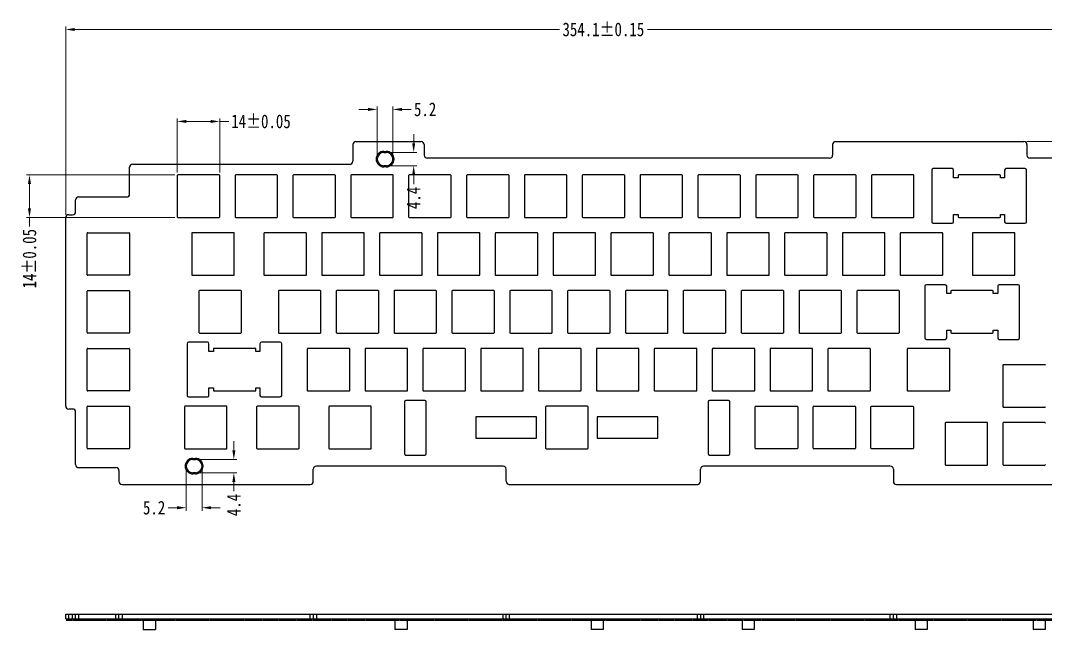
# Model space of a CAD drawing. Header units: inches. Extents: x -2421 to 103, y 702 to 2138.
# Drawn here: x -2420.6 to -2083.1, y 1937.3 to 2137.8 of the extents above; entities that cross this region are included whole.
import ezdxf

# ---------------------------------------------------------------- set-up
doc = ezdxf.new("R2010")
doc.units = ezdxf.units.IN
doc.header["$LTSCALE"] = 1.21
doc.header["$MEASUREMENT"] = 0
doc.header["$PDMODE"] = 3
doc.header["$PDSIZE"] = 0.3125
doc.linetypes.add('CENTER', pattern=[0.6, 0.375, -0.075, 0.075, -0.075])
doc.layers.get('0').update_dxf_attribs({"linetype": 'CONTINUOUS'})
doc.layers.get('Defpoints').update_dxf_attribs({"linetype": 'CONTINUOUS'})
doc.styles.get("Standard").update_dxf_attribs({"font": 'txt', "width": 0.8})
doc.dimstyles.new('YanXiu', dxfattribs={"dimscale": 1.5, "dimtxt": 3, "dimasz": 2, "dimexe": 0.66, "dimexo": 0.66, "dimgap": 0.66, "dimtad": 0, "dimdsep": 46, "dimtxsty": 'STANDARD', "dimcen": 0, "dimclrd": 3, "dimclre": 6, "dimclrt": 3, "dimazin": 2, "dimtm": 1e-09, "dimtfac": 1, "dimtofl": 0, "dimtmove": 0, "dimatfit": 3, "dimfxl": 1, "dimlwd": 5, "dimlwe": 5, "dimarcsym": 0})

# ---------------------------------------------------------------- blocks, each defined once
blk = doc.blocks.new('*D56')
at = {"color": 6, "lineweight": 5}
for p, q in [((-2405.77, 2073.84), (-2405.77, 2135.83)), ((-2051.67, 2073.84), (-2051.67, 2135.83))]:
    blk.add_line(p, q, dxfattribs=at)
at = {"color": 3, "lineweight": 5}
for p, q in [((-2402.77, 2134.84), (-2243.21, 2134.84)), ((-2054.67, 2134.84), (-2214.23, 2134.84))]:
    blk.add_line(p, q, dxfattribs=at)
at = {"color": 3}
for points in [[(-2402.77, 2135.34), (-2402.77, 2134.34), (-2405.77, 2134.84)], [(-2054.67, 2135.34), (-2054.67, 2134.34), (-2051.67, 2134.84)]]:
    blk.add_solid(points, dxfattribs=at)
at = {"layer": 'Defpoints', "color": 0}
for p in [(-2051.67, 2134.84), (-2405.77, 2072.85), (-2051.67, 2072.85)]:
    blk.add_point(p, dxfattribs=at)
at = {"color": 3, "insert": (-2228.72, 2134.84), "char_height": 4.5, "attachment_point": 5}
blk.add_mtext('354.1%%P0.15', dxfattribs=at)
blk = doc.blocks.new('*D57')
at = {"color": 6, "lineweight": 5}
for p, q in [((-2089.23, 2097.95), (-1987.26, 2097.95)), ((-2069.23, 1985.06), (-1987.26, 1985.06))]:
    blk.add_line(p, q, dxfattribs=at)
at = {"color": 3, "lineweight": 5}
for p, q in [((-1988.25, 2094.95), (-1988.25, 2057.2)), ((-1988.25, 1988.06), (-1988.25, 2025.82))]:
    blk.add_line(p, q, dxfattribs=at)
at = {"color": 3}
for points in [[(-1988.75, 2094.95), (-1987.75, 2094.95), (-1988.25, 2097.95)], [(-1988.75, 1988.06), (-1987.75, 1988.06), (-1988.25, 1985.06)]]:
    blk.add_solid(points, dxfattribs=at)
at = {"layer": 'Defpoints', "color": 0}
for p in [(-2090.22, 2097.95), (-2070.22, 1985.06), (-1988.25, 1985.06)]:
    blk.add_point(p, dxfattribs=at)
at = {"color": 3, "insert": (-1988.25, 2041.51), "char_height": 4.5, "attachment_point": 5, "rotation": 90}
blk.add_mtext('112.89%%P0.15', dxfattribs=at)
blk = doc.blocks.new('*D61')
at = {"color": 6, "lineweight": 5}
for p, q in [((-2369.83, 2086.95), (-2418.68, 2086.95)), ((-2369.83, 2072.95), (-2418.68, 2072.95))]:
    blk.add_line(p, q, dxfattribs=at)
at = {"color": 3, "lineweight": 5}
for p, q in [((-2417.69, 2083.95), (-2417.69, 2075.95)), ((-2417.69, 2072.95), (-2417.69, 2069.95))]:
    blk.add_line(p, q, dxfattribs=at)
at = {"color": 3}
for points in [[(-2418.19, 2083.95), (-2417.19, 2083.95), (-2417.69, 2086.95)], [(-2418.19, 2075.95), (-2417.19, 2075.95), (-2417.69, 2072.95)]]:
    blk.add_solid(points, dxfattribs=at)
at = {"layer": 'Defpoints', "color": 0}
for p in [(-2368.84, 2086.95), (-2417.69, 2072.95), (-2368.84, 2072.95)]:
    blk.add_point(p, dxfattribs=at)
at = {"color": 3, "insert": (-2417.69, 2059.36), "char_height": 4.5, "attachment_point": 5, "rotation": 90}
blk.add_mtext('14%%P0.05', dxfattribs=at)
blk = doc.blocks.new('*D62')
at = {"color": 6, "lineweight": 5}
for p, q in [((-2369.04, 2087.74), (-2369.04, 2105.55)), ((-2355.04, 2087.74), (-2355.04, 2105.55))]:
    blk.add_line(p, q, dxfattribs=at)
at = {"color": 3, "lineweight": 5}
for p, q in [((-2366.04, 2104.56), (-2358.04, 2104.56)), ((-2355.04, 2104.56), (-2352.04, 2104.56))]:
    blk.add_line(p, q, dxfattribs=at)
at = {"color": 3}
for points in [[(-2366.04, 2105.06), (-2366.04, 2104.06), (-2369.04, 2104.56)], [(-2358.04, 2105.06), (-2358.04, 2104.06), (-2355.04, 2104.56)]]:
    blk.add_solid(points, dxfattribs=at)
at = {"layer": 'Defpoints', "color": 0}
for p in [(-2355.04, 2104.56), (-2369.04, 2086.75), (-2355.04, 2086.75)]:
    blk.add_point(p, dxfattribs=at)
at = {"color": 3, "insert": (-2341.45, 2104.56), "char_height": 4.5, "attachment_point": 5}
blk.add_mtext('14%%P0.05', dxfattribs=at)
blk = doc.blocks.new('*D63')
at = {"color": 3, "lineweight": 5}
for p, q in [((-2291.18, 2097.35), (-2291.18, 2100.35)), ((-2291.18, 2086.95), (-2291.18, 2083.95))]:
    blk.add_line(p, q, dxfattribs=at)
at = {"color": 6, "lineweight": 5}
for p, q in [((-2299.62, 2094.35), (-2290.19, 2094.35)), ((-2299.62, 2089.95), (-2290.19, 2089.95))]:
    blk.add_line(p, q, dxfattribs=at)
at = {"color": 3}
for points in [[(-2291.68, 2097.35), (-2290.68, 2097.35), (-2291.18, 2094.35)], [(-2291.68, 2086.95), (-2290.68, 2086.95), (-2291.18, 2089.95)]]:
    blk.add_solid(points, dxfattribs=at)
at = {"layer": 'Defpoints', "color": 0}
for p in [(-2300.61, 2094.35), (-2300.61, 2089.95), (-2291.18, 2089.95)]:
    blk.add_point(p, dxfattribs=at)
at = {"color": 3, "insert": (-2291.18, 2079.36), "char_height": 4.5, "attachment_point": 5, "rotation": 90}
blk.add_mtext('4.4', dxfattribs=at)
blk = doc.blocks.new('*D64')
at = {"color": 6, "lineweight": 5}
for p, q in [((-2303.21, 2093.14), (-2303.21, 2109.51)), ((-2298.01, 2093.14), (-2298.01, 2109.51))]:
    blk.add_line(p, q, dxfattribs=at)
at = {"color": 3, "lineweight": 5}
for p, q in [((-2306.21, 2108.52), (-2309.21, 2108.52)), ((-2295.01, 2108.52), (-2292.01, 2108.52))]:
    blk.add_line(p, q, dxfattribs=at)
at = {"color": 3}
for points in [[(-2306.21, 2109.02), (-2306.21, 2108.02), (-2303.21, 2108.52)], [(-2295.01, 2109.02), (-2295.01, 2108.02), (-2298.01, 2108.52)]]:
    blk.add_solid(points, dxfattribs=at)
at = {"layer": 'Defpoints', "color": 0}
for p in [(-2298.01, 2108.52), (-2303.21, 2092.15), (-2298.01, 2092.15)]:
    blk.add_point(p, dxfattribs=at)
at = {"color": 3, "insert": (-2287.42, 2108.52), "char_height": 4.5, "attachment_point": 5}
blk.add_mtext('5.2', dxfattribs=at)
blk = doc.blocks.new('*D65')
at = {"color": 6, "lineweight": 5}
for p, q in [((-2366.07, 1990.07), (-2366.07, 1976.37)), ((-2360.87, 1990.07), (-2360.87, 1976.37))]:
    blk.add_line(p, q, dxfattribs=at)
at = {"color": 3, "lineweight": 5}
for p, q in [((-2369.07, 1977.36), (-2372.07, 1977.36)), ((-2357.87, 1977.36), (-2354.87, 1977.36))]:
    blk.add_line(p, q, dxfattribs=at)
at = {"color": 3}
for points in [[(-2369.07, 1977.86), (-2369.07, 1976.86), (-2366.07, 1977.36)], [(-2357.87, 1977.86), (-2357.87, 1976.86), (-2360.87, 1977.36)]]:
    blk.add_solid(points, dxfattribs=at)
at = {"layer": 'Defpoints', "color": 0}
for p in [(-2366.07, 1991.06), (-2360.87, 1991.06), (-2360.87, 1977.36)]:
    blk.add_point(p, dxfattribs=at)
at = {"color": 3, "insert": (-2376.66, 1977.36), "char_height": 4.5, "attachment_point": 5}
blk.add_mtext('5.2', dxfattribs=at)
blk = doc.blocks.new('*D66')
at = {"color": 3, "lineweight": 5}
for p, q in [((-2350.39, 1996.26), (-2350.39, 1999.26)), ((-2350.39, 1985.86), (-2350.39, 1982.86))]:
    blk.add_line(p, q, dxfattribs=at)
at = {"color": 6, "lineweight": 5}
for p, q in [((-2362.48, 1993.26), (-2349.4, 1993.26)), ((-2362.48, 1988.86), (-2349.4, 1988.86))]:
    blk.add_line(p, q, dxfattribs=at)
at = {"color": 3}
for points in [[(-2350.89, 1996.26), (-2349.89, 1996.26), (-2350.39, 1993.26)], [(-2350.89, 1985.86), (-2349.89, 1985.86), (-2350.39, 1988.86)]]:
    blk.add_solid(points, dxfattribs=at)
at = {"layer": 'Defpoints', "color": 0}
for p in [(-2363.47, 1993.26), (-2363.47, 1988.86), (-2350.39, 1988.86)]:
    blk.add_point(p, dxfattribs=at)
at = {"color": 3, "insert": (-2350.39, 1978.27), "char_height": 4.5, "attachment_point": 5, "rotation": 90}
blk.add_mtext('4.4', dxfattribs=at)

msp = doc.modelspace()

# ---------------------------------------------------------------- linework, layer by layer
at = {"color": 7, "linetype": 'Continuous'}
for p, q in [((-2311.206, 2096.953), (-2311.206, 2091.453)), ((-2310.206, 2097.953), (-2288.706, 2097.953)), ((-2287.706, 2096.953), (-2287.706, 2093.453)), ((-2153.223, 2096.953), (-2153.223, 2093.453)), ((-2152.223, 2097.953), (-2090.223, 2097.953)), ((-2089.223, 2096.953), (-2089.223, 2093.453)), ((-2301.006, 2094.703), (-2301.006, 2094.353)), ((-2301.006, 2094.703), (-2300.206, 2094.703)), ((-2301.006, 2094.353), (-2300.206, 2094.353)), ((-2300.206, 2094.703), (-2300.206, 2094.353)), ((-2384.709, 2080.703), (-2384.709, 2089.453)), ((-2383.709, 2090.453), (-2312.206, 2090.453)), ((-2301.006, 2089.603), (-2301.006, 2089.953)), ((-2300.206, 2089.953), (-2301.006, 2089.953)), ((-2300.206, 2089.603), (-2301.006, 2089.603)), ((-2300.206, 2089.603), (-2300.206, 2089.953)), ((-2154.223, 2092.453), (-2286.706, 2092.453)), ((-2055.737, 2092.453), (-2088.223, 2092.453)), ((-2369.037, 2086.753), (-2369.037, 2073.153)), ((-2355.237, 2086.953), (-2368.837, 2086.953)), ((-2355.037, 2073.153), (-2355.037, 2086.753)), ((-2349.987, 2086.753), (-2349.987, 2073.153)), ((-2336.187, 2086.953), (-2349.787, 2086.953)), ((-2335.987, 2073.153), (-2335.987, 2086.753)), ((-2330.937, 2086.753), (-2330.937, 2073.153)), ((-2317.137, 2086.953), (-2330.737, 2086.953)), ((-2316.937, 2073.153), (-2316.937, 2086.753)), ((-2311.887, 2086.753), (-2311.887, 2073.153)), ((-2298.087, 2086.953), (-2311.687, 2086.953)), ((-2297.887, 2073.153), (-2297.887, 2086.753)), ((-2292.837, 2086.753), (-2292.837, 2073.153)), ((-2279.037, 2086.953), (-2292.637, 2086.953)), ((-2278.837, 2073.153), (-2278.837, 2086.753)), ((-2273.787, 2086.753), (-2273.787, 2073.153)), ((-2259.987, 2086.953), (-2273.587, 2086.953)), ((-2259.787, 2073.153), (-2259.787, 2086.753)), ((-2254.737, 2086.753), (-2254.737, 2073.153)), ((-2240.937, 2086.953), (-2254.537, 2086.953)), ((-2240.737, 2073.153), (-2240.737, 2086.753)), ((-2235.687, 2086.753), (-2235.687, 2073.153)), ((-2221.887, 2086.953), (-2235.487, 2086.953)), ((-2221.687, 2073.153), (-2221.687, 2086.753)), ((-2216.637, 2086.753), (-2216.637, 2073.153)), ((-2202.837, 2086.953), (-2216.437, 2086.953)), ((-2202.637, 2073.153), (-2202.637, 2086.753)), ((-2197.587, 2086.753), (-2197.587, 2073.153)), ((-2183.787, 2086.953), (-2197.387, 2086.953)), ((-2183.587, 2073.153), (-2183.587, 2086.753)), ((-2178.537, 2086.753), (-2178.537, 2073.153)), ((-2164.737, 2086.953), (-2178.337, 2086.953)), ((-2164.537, 2073.153), (-2164.537, 2086.753)), ((-2159.487, 2086.753), (-2159.487, 2073.153)), ((-2145.687, 2086.953), (-2159.287, 2086.953)), ((-2145.487, 2073.153), (-2145.487, 2086.753)), ((-2140.437, 2086.753), (-2140.437, 2073.153)), ((-2126.637, 2086.953), (-2140.237, 2086.953)), ((-2126.437, 2073.153), (-2126.437, 2086.753)), ((-2120.595, 2088.512), (-2120.595, 2071.512)), ((-2113.895, 2089.012), (-2120.095, 2089.012)), ((-2113.395, 2085.953), (-2113.395, 2088.512)), ((-2111.917, 2085.953), (-2113.395, 2085.953)), ((-2111.917, 2086.753), (-2111.917, 2085.953)), ((-2098.117, 2086.953), (-2111.717, 2086.953)), ((-2097.917, 2085.953), (-2097.917, 2086.753)), ((-2096.595, 2085.953), (-2097.917, 2085.953)), ((-2096.595, 2088.512), (-2096.595, 2085.953)), ((-2089.895, 2089.012), (-2096.095, 2089.012)), ((-2089.395, 2071.512), (-2089.395, 2088.512)), ((-2401.509, 2079.703), (-2385.709, 2079.703)), ((-2402.509, 2074.853), (-2402.509, 2078.703)), ((-2405.773, 2010.853), (-2405.773, 2072.853)), ((-2404.773, 2073.853), (-2403.509, 2073.853)), ((-2368.837, 2072.953), (-2355.237, 2072.953)), ((-2349.787, 2072.953), (-2336.187, 2072.953)), ((-2330.737, 2072.953), (-2317.137, 2072.953)), ((-2311.687, 2072.953), (-2298.087, 2072.953)), ((-2292.637, 2072.953), (-2279.037, 2072.953)), ((-2273.587, 2072.953), (-2259.987, 2072.953)), ((-2254.537, 2072.953), (-2240.937, 2072.953)), ((-2235.487, 2072.953), (-2221.887, 2072.953)), ((-2216.437, 2072.953), (-2202.837, 2072.953)), ((-2197.387, 2072.953), (-2183.787, 2072.953)), ((-2178.337, 2072.953), (-2164.737, 2072.953)), ((-2159.287, 2072.953), (-2145.687, 2072.953)), ((-2140.237, 2072.953), (-2126.637, 2072.953)), ((-2113.395, 2073.953), (-2111.917, 2073.953)), ((-2113.395, 2071.512), (-2113.395, 2073.953)), ((-2111.917, 2073.953), (-2111.917, 2073.153)), ((-2111.717, 2072.953), (-2098.117, 2072.953)), ((-2097.917, 2073.953), (-2096.595, 2073.953)), ((-2097.917, 2073.153), (-2097.917, 2073.953)), ((-2096.595, 2073.953), (-2096.595, 2071.512)), ((-2120.095, 2071.012), (-2113.895, 2071.012)), ((-2096.095, 2071.012), (-2089.895, 2071.012)), ((-2398.709, 2054.103), (-2398.709, 2067.703)), ((-2398.509, 2067.903), (-2384.909, 2067.903)), ((-2384.709, 2067.703), (-2384.709, 2054.103)), ((-2364.272, 2067.703), (-2364.272, 2054.103)), ((-2350.472, 2067.903), (-2364.072, 2067.903)), ((-2350.272, 2054.103), (-2350.272, 2067.703)), ((-2340.507, 2067.703), (-2340.507, 2054.103)), ((-2326.707, 2067.903), (-2340.307, 2067.903)), ((-2326.507, 2054.103), (-2326.507, 2067.703)), ((-2321.457, 2067.703), (-2321.457, 2054.103)), ((-2307.657, 2067.903), (-2321.257, 2067.903)), ((-2307.457, 2054.103), (-2307.457, 2067.703)), ((-2302.407, 2067.703), (-2302.407, 2054.103)), ((-2288.607, 2067.903), (-2302.207, 2067.903)), ((-2288.407, 2054.103), (-2288.407, 2067.703)), ((-2283.357, 2067.703), (-2283.357, 2054.103)), ((-2269.557, 2067.903), (-2283.157, 2067.903)), ((-2269.357, 2054.103), (-2269.357, 2067.703)), ((-2264.307, 2067.703), (-2264.307, 2054.103)), ((-2250.507, 2067.903), (-2264.107, 2067.903)), ((-2250.307, 2054.103), (-2250.307, 2067.703)), ((-2245.257, 2067.703), (-2245.257, 2054.103)), ((-2231.457, 2067.903), (-2245.057, 2067.903)), ((-2231.257, 2054.103), (-2231.257, 2067.703)), ((-2226.207, 2067.703), (-2226.207, 2054.103)), ((-2212.407, 2067.903), (-2226.007, 2067.903)), ((-2212.207, 2054.103), (-2212.207, 2067.703)), ((-2207.157, 2067.703), (-2207.157, 2054.103)), ((-2193.357, 2067.903), (-2206.957, 2067.903)), ((-2193.157, 2054.103), (-2193.157, 2067.703)), ((-2188.107, 2067.703), (-2188.107, 2054.103)), ((-2174.307, 2067.903), (-2187.907, 2067.903)), ((-2174.107, 2054.103), (-2174.107, 2067.703)), ((-2169.057, 2067.703), (-2169.057, 2054.103)), ((-2155.257, 2067.903), (-2168.857, 2067.903)), ((-2155.057, 2054.103), (-2155.057, 2067.703)), ((-2150.007, 2067.703), (-2150.007, 2054.103)), ((-2136.207, 2067.903), (-2149.807, 2067.903)), ((-2136.007, 2054.103), (-2136.007, 2067.703)), ((-2130.957, 2067.703), (-2130.957, 2054.103)), ((-2117.157, 2067.903), (-2130.757, 2067.903)), ((-2116.957, 2054.103), (-2116.957, 2067.703)), ((-2107.187, 2067.703), (-2107.187, 2054.103)), ((-2093.387, 2067.903), (-2106.987, 2067.903)), ((-2093.187, 2054.103), (-2093.187, 2067.703)), ((-2384.909, 2053.903), (-2398.509, 2053.903)), ((-2364.072, 2053.903), (-2350.472, 2053.903)), ((-2340.307, 2053.903), (-2326.707, 2053.903)), ((-2321.257, 2053.903), (-2307.657, 2053.903)), ((-2302.207, 2053.903), (-2288.607, 2053.903)), ((-2283.157, 2053.903), (-2269.557, 2053.903)), ((-2264.107, 2053.903), (-2250.507, 2053.903)), ((-2245.057, 2053.903), (-2231.457, 2053.903)), ((-2226.007, 2053.903), (-2212.407, 2053.903)), ((-2206.957, 2053.903), (-2193.357, 2053.903)), ((-2187.907, 2053.903), (-2174.307, 2053.903)), ((-2168.857, 2053.903), (-2155.257, 2053.903)), ((-2149.807, 2053.903), (-2136.207, 2053.903)), ((-2130.757, 2053.903), (-2117.157, 2053.903)), ((-2106.987, 2053.903), (-2093.387, 2053.903)), ((-2398.509, 2048.853), (-2384.909, 2048.853)), ((-2348.087, 2048.853), (-2361.687, 2048.853)), ((-2321.942, 2048.853), (-2335.542, 2048.853)), ((-2302.892, 2048.853), (-2316.492, 2048.853)), ((-2283.842, 2048.853), (-2297.442, 2048.853)), ((-2264.792, 2048.853), (-2278.392, 2048.853)), ((-2245.742, 2048.853), (-2259.342, 2048.853)), ((-2226.692, 2048.853), (-2240.292, 2048.853)), ((-2207.642, 2048.853), (-2221.242, 2048.853)), ((-2188.592, 2048.853), (-2202.192, 2048.853)), ((-2169.542, 2048.853), (-2183.142, 2048.853)), ((-2150.492, 2048.853), (-2164.092, 2048.853)), ((-2131.442, 2048.853), (-2145.042, 2048.853)), ((-2122.854, 2050.295), (-2122.854, 2033.295)), ((-2116.154, 2050.795), (-2122.354, 2050.795)), ((-2115.654, 2047.853), (-2115.654, 2050.295)), ((-2100.532, 2048.853), (-2114.132, 2048.853)), ((-2098.854, 2050.295), (-2098.854, 2047.853)), ((-2092.154, 2050.795), (-2098.354, 2050.795)), ((-2091.654, 2033.295), (-2091.654, 2050.295)), ((-2398.709, 2035.053), (-2398.709, 2048.653)), ((-2384.709, 2048.653), (-2384.709, 2035.053)), ((-2361.887, 2048.653), (-2361.887, 2035.053)), ((-2347.887, 2035.053), (-2347.887, 2048.653)), ((-2335.742, 2048.653), (-2335.742, 2035.053)), ((-2321.742, 2035.053), (-2321.742, 2048.653)), ((-2316.692, 2048.653), (-2316.692, 2035.053)), ((-2302.692, 2035.053), (-2302.692, 2048.653)), ((-2297.642, 2048.653), (-2297.642, 2035.053)), ((-2283.642, 2035.053), (-2283.642, 2048.653)), ((-2278.592, 2048.653), (-2278.592, 2035.053)), ((-2264.592, 2035.053), (-2264.592, 2048.653)), ((-2259.542, 2048.653), (-2259.542, 2035.053)), ((-2245.542, 2035.053), (-2245.542, 2048.653)), ((-2240.492, 2048.653), (-2240.492, 2035.053)), ((-2226.492, 2035.053), (-2226.492, 2048.653)), ((-2221.442, 2048.653), (-2221.442, 2035.053)), ((-2207.442, 2035.053), (-2207.442, 2048.653)), ((-2202.392, 2048.653), (-2202.392, 2035.053)), ((-2188.392, 2035.053), (-2188.392, 2048.653)), ((-2183.342, 2048.653), (-2183.342, 2035.053)), ((-2169.342, 2035.053), (-2169.342, 2048.653)), ((-2164.292, 2048.653), (-2164.292, 2035.053)), ((-2150.292, 2035.053), (-2150.292, 2048.653)), ((-2145.242, 2048.653), (-2145.242, 2035.053)), ((-2131.242, 2035.053), (-2131.242, 2048.653)), ((-2114.332, 2047.853), (-2115.654, 2047.853)), ((-2114.332, 2048.653), (-2114.332, 2047.853)), ((-2100.332, 2047.853), (-2100.332, 2048.653)), ((-2098.854, 2047.853), (-2100.332, 2047.853)), ((-2115.654, 2035.853), (-2114.332, 2035.853)), ((-2115.654, 2033.295), (-2115.654, 2035.853)), ((-2114.332, 2035.853), (-2114.332, 2035.053)), ((-2100.332, 2035.853), (-2098.854, 2035.853)), ((-2100.332, 2035.053), (-2100.332, 2035.853)), ((-2098.854, 2035.853), (-2098.854, 2033.295)), ((-2384.909, 2034.853), (-2398.509, 2034.853)), ((-2361.687, 2034.853), (-2348.087, 2034.853)), ((-2335.542, 2034.853), (-2321.942, 2034.853)), ((-2316.492, 2034.853), (-2302.892, 2034.853)), ((-2297.442, 2034.853), (-2283.842, 2034.853)), ((-2278.392, 2034.853), (-2264.792, 2034.853)), ((-2259.342, 2034.853), (-2245.742, 2034.853)), ((-2240.292, 2034.853), (-2226.692, 2034.853)), ((-2221.242, 2034.853), (-2207.642, 2034.853)), ((-2202.192, 2034.853), (-2188.592, 2034.853)), ((-2183.142, 2034.853), (-2169.542, 2034.853)), ((-2164.092, 2034.853), (-2150.492, 2034.853)), ((-2145.042, 2034.853), (-2131.442, 2034.853)), ((-2122.354, 2032.795), (-2116.154, 2032.795)), ((-2114.132, 2034.853), (-2100.532, 2034.853)), ((-2098.354, 2032.795), (-2092.154, 2032.795)), ((-2398.709, 2016.003), (-2398.709, 2029.603)), ((-2398.509, 2029.803), (-2384.909, 2029.803)), ((-2384.709, 2029.603), (-2384.709, 2016.003)), ((-2365.815, 2031.362), (-2365.815, 2014.362)), ((-2359.115, 2031.862), (-2365.315, 2031.862)), ((-2358.615, 2028.803), (-2358.615, 2031.362)), ((-2357.137, 2028.803), (-2358.615, 2028.803)), ((-2357.137, 2029.603), (-2357.137, 2028.803)), ((-2343.337, 2029.803), (-2356.937, 2029.803)), ((-2343.137, 2028.803), (-2343.137, 2029.603)), ((-2341.815, 2028.803), (-2343.137, 2028.803)), ((-2341.815, 2031.362), (-2341.815, 2028.803)), ((-2335.115, 2031.862), (-2341.315, 2031.862)), ((-2334.615, 2014.362), (-2334.615, 2031.362)), ((-2326.232, 2029.603), (-2326.232, 2016.003)), ((-2312.432, 2029.803), (-2326.032, 2029.803)), ((-2312.232, 2016.003), (-2312.232, 2029.603)), ((-2307.182, 2029.603), (-2307.182, 2016.003)), ((-2293.382, 2029.803), (-2306.982, 2029.803)), ((-2293.182, 2016.003), (-2293.182, 2029.603)), ((-2288.132, 2029.603), (-2288.132, 2016.003)), ((-2274.332, 2029.803), (-2287.932, 2029.803)), ((-2274.132, 2016.003), (-2274.132, 2029.603)), ((-2269.082, 2029.603), (-2269.082, 2016.003)), ((-2255.282, 2029.803), (-2268.882, 2029.803)), ((-2255.082, 2016.003), (-2255.082, 2029.603)), ((-2250.032, 2029.603), (-2250.032, 2016.003)), ((-2236.232, 2029.803), (-2249.832, 2029.803)), ((-2236.032, 2016.003), (-2236.032, 2029.603)), ((-2230.982, 2029.603), (-2230.982, 2016.003)), ((-2217.182, 2029.803), (-2230.782, 2029.803)), ((-2216.982, 2016.003), (-2216.982, 2029.603)), ((-2211.932, 2029.603), (-2211.932, 2016.003)), ((-2198.132, 2029.803), (-2211.732, 2029.803)), ((-2197.932, 2016.003), (-2197.932, 2029.603)), ((-2192.882, 2029.603), (-2192.882, 2016.003)), ((-2179.082, 2029.803), (-2192.682, 2029.803)), ((-2178.882, 2016.003), (-2178.882, 2029.603)), ((-2173.832, 2029.603), (-2173.832, 2016.003)), ((-2160.032, 2029.803), (-2173.632, 2029.803)), ((-2159.832, 2016.003), (-2159.832, 2029.603)), ((-2154.782, 2029.603), (-2154.782, 2016.003)), ((-2140.982, 2029.803), (-2154.582, 2029.803)), ((-2140.782, 2016.003), (-2140.782, 2029.603)), ((-2128.632, 2029.603), (-2128.632, 2016.003)), ((-2114.832, 2029.803), (-2128.432, 2029.803)), ((-2114.632, 2016.003), (-2114.632, 2029.603)), ((-2097.125, 2024.263), (-2097.125, 2010.663)), ((-2083.325, 2024.463), (-2096.925, 2024.463)), ((-2384.909, 2015.803), (-2398.509, 2015.803)), ((-2358.615, 2014.362), (-2358.615, 2016.803)), ((-2358.615, 2016.803), (-2357.137, 2016.803)), ((-2357.137, 2016.803), (-2357.137, 2016.003)), ((-2356.937, 2015.803), (-2343.337, 2015.803)), ((-2343.137, 2016.003), (-2343.137, 2016.803)), ((-2343.137, 2016.803), (-2341.815, 2016.803)), ((-2341.815, 2016.803), (-2341.815, 2014.362)), ((-2326.032, 2015.803), (-2312.432, 2015.803)), ((-2306.982, 2015.803), (-2293.382, 2015.803)), ((-2287.932, 2015.803), (-2274.332, 2015.803)), ((-2268.882, 2015.803), (-2255.282, 2015.803)), ((-2249.832, 2015.803), (-2236.232, 2015.803)), ((-2230.782, 2015.803), (-2217.182, 2015.803)), ((-2211.732, 2015.803), (-2198.132, 2015.803)), ((-2192.682, 2015.803), (-2179.082, 2015.803)), ((-2173.632, 2015.803), (-2160.032, 2015.803)), ((-2154.582, 2015.803), (-2140.982, 2015.803)), ((-2128.432, 2015.803), (-2114.832, 2015.803)), ((-2365.315, 2013.862), (-2359.115, 2013.862)), ((-2341.315, 2013.862), (-2335.115, 2013.862)), ((-2294.254, 2012.195), (-2294.254, 1995.195)), ((-2287.554, 2012.695), (-2293.754, 2012.695)), ((-2287.054, 1995.195), (-2287.054, 2012.195)), ((-2194.254, 2012.195), (-2194.254, 1995.195)), ((-2187.554, 2012.695), (-2193.754, 2012.695)), ((-2187.054, 1995.195), (-2187.054, 2012.195)), ((-2403.509, 2009.853), (-2404.773, 2009.853)), ((-2402.509, 1991.584), (-2402.509, 2008.853)), ((-2398.709, 1996.953), (-2398.709, 2010.553)), ((-2398.509, 2010.753), (-2384.909, 2010.753)), ((-2384.709, 2010.553), (-2384.709, 1996.953)), ((-2366.667, 2010.553), (-2366.667, 1996.953)), ((-2352.867, 2010.753), (-2366.467, 2010.753)), ((-2352.667, 1996.953), (-2352.667, 2010.553)), ((-2342.902, 2010.553), (-2342.902, 1996.953)), ((-2329.102, 2010.753), (-2342.702, 2010.753)), ((-2328.902, 1996.953), (-2328.902, 2010.553)), ((-2319.137, 2010.553), (-2319.137, 1996.953)), ((-2305.337, 2010.753), (-2318.937, 2010.753)), ((-2305.137, 1996.953), (-2305.137, 2010.553)), ((-2247.732, 2010.553), (-2247.732, 1996.953)), ((-2233.932, 2010.753), (-2247.532, 2010.753)), ((-2233.732, 1996.953), (-2233.732, 2010.553)), ((-2178.707, 1996.953), (-2178.707, 2010.553)), ((-2178.507, 2010.753), (-2164.907, 2010.753)), ((-2164.707, 2010.553), (-2164.707, 1996.953)), ((-2159.657, 1996.953), (-2159.657, 2010.553)), ((-2159.457, 2010.753), (-2145.857, 2010.753)), ((-2145.657, 2010.553), (-2145.657, 1996.953)), ((-2140.607, 1996.953), (-2140.607, 2010.553)), ((-2140.407, 2010.753), (-2126.807, 2010.753)), ((-2126.607, 2010.553), (-2126.607, 1996.953)), ((-2096.925, 2010.463), (-2083.325, 2010.463)), ((-2270.732, 2007.253), (-2270.732, 2000.253)), ((-2250.732, 2007.253), (-2270.732, 2007.253)), ((-2250.732, 2000.253), (-2250.732, 2007.253)), ((-2210.732, 2007.253), (-2230.732, 2007.253)), ((-2230.732, 2007.253), (-2230.732, 2000.253)), ((-2210.732, 2000.253), (-2210.732, 2007.253)), ((-2116.175, 2005.213), (-2116.175, 1991.613)), ((-2102.375, 2005.413), (-2115.975, 2005.413)), ((-2102.175, 1991.613), (-2102.175, 2005.213)), ((-2097.125, 2005.213), (-2097.125, 1991.613)), ((-2083.325, 2005.413), (-2096.925, 2005.413)), ((-2270.732, 2000.253), (-2250.732, 2000.253)), ((-2230.732, 2000.253), (-2210.732, 2000.253)), ((-2384.909, 1996.753), (-2398.509, 1996.753)), ((-2366.467, 1996.753), (-2352.867, 1996.753)), ((-2342.702, 1996.753), (-2329.102, 1996.753)), ((-2318.937, 1996.753), (-2305.337, 1996.753)), ((-2247.532, 1996.753), (-2233.932, 1996.753)), ((-2164.907, 1996.753), (-2178.507, 1996.753)), ((-2145.857, 1996.753), (-2159.457, 1996.753)), ((-2126.807, 1996.753), (-2140.407, 1996.753)), ((-2363.873, 1993.609), (-2363.873, 1993.259)), ((-2363.873, 1993.609), (-2363.073, 1993.609)), ((-2363.873, 1993.259), (-2363.073, 1993.259)), ((-2363.073, 1993.609), (-2363.073, 1993.259)), ((-2293.754, 1994.695), (-2287.554, 1994.695)), ((-2193.754, 1994.695), (-2187.554, 1994.695)), ((-2115.975, 1991.413), (-2102.375, 1991.413)), ((-2096.925, 1991.413), (-2083.325, 1991.413)), ((-2401.509, 1990.584), (-2389.223, 1990.584)), ((-2388.223, 1989.584), (-2388.223, 1986.059)), ((-2363.873, 1988.509), (-2363.873, 1988.859)), ((-2363.073, 1988.859), (-2363.873, 1988.859)), ((-2363.073, 1988.509), (-2363.873, 1988.509)), ((-2363.073, 1988.509), (-2363.073, 1988.859)), ((-2324.223, 1986.059), (-2324.223, 1990.059)), ((-2261.723, 1991.059), (-2323.223, 1991.059)), ((-2260.723, 1986.059), (-2260.723, 1990.059)), ((-2196.723, 1986.059), (-2196.723, 1990.059)), ((-2134.223, 1991.059), (-2195.723, 1991.059)), ((-2133.223, 1990.059), (-2133.223, 1986.059)), ((-2387.223, 1985.059), (-2325.223, 1985.059)), ((-2259.723, 1985.059), (-2197.723, 1985.059)), ((-2132.223, 1985.059), (-2070.223, 1985.059)), ((-2405.773, 1940.765), (-2405.773, 1942.265)), ((-2405.773, 1942.265), (-2051.673, 1942.265)), ((-2405.773, 1940.765), (-2051.673, 1940.765)), ((-2404.773, 1940.765), (-2404.773, 1942.265)), ((-2403.509, 1940.765), (-2403.509, 1942.265)), ((-2402.509, 1940.765), (-2402.509, 1942.265)), ((-2401.509, 1942.265), (-2401.509, 1940.765)), ((-2389.223, 1940.765), (-2389.223, 1942.265)), ((-2388.223, 1940.765), (-2388.223, 1942.265)), ((-2387.223, 1942.265), (-2387.223, 1940.765)), ((-2380.241, 1940.765), (-2380.241, 1937.265)), ((-2376.241, 1940.765), (-2376.241, 1937.265)), ((-2325.223, 1940.765), (-2325.223, 1942.265)), ((-2324.223, 1942.265), (-2324.223, 1940.765)), ((-2323.223, 1942.265), (-2323.223, 1940.765)), ((-2297.362, 1940.765), (-2297.362, 1937.265)), ((-2293.362, 1940.765), (-2293.362, 1937.265)), ((-2261.723, 1940.765), (-2261.723, 1942.265)), ((-2260.723, 1940.765), (-2260.723, 1942.265)), ((-2259.723, 1942.265), (-2259.723, 1940.765)), ((-2232.782, 1940.765), (-2232.782, 1937.265)), ((-2228.782, 1940.765), (-2228.782, 1937.265)), ((-2197.723, 1940.765), (-2197.723, 1942.265)), ((-2196.723, 1942.265), (-2196.723, 1940.765)), ((-2195.723, 1942.265), (-2195.723, 1940.765)), ((-2183.062, 1940.765), (-2183.062, 1937.265)), ((-2179.062, 1940.765), (-2179.062, 1937.265)), ((-2134.223, 1940.765), (-2134.223, 1942.265)), ((-2133.223, 1940.765), (-2133.223, 1942.265)), ((-2132.223, 1942.265), (-2132.223, 1940.765)), ((-2126.082, 1940.765), (-2126.082, 1937.265)), ((-2122.082, 1940.765), (-2122.082, 1937.265)), ((-2087.237, 1940.765), (-2087.237, 1937.265)), ((-2083.237, 1940.765), (-2083.237, 1937.265)), ((-2380.241, 1937.265), (-2376.241, 1937.265)), ((-2293.362, 1937.265), (-2297.362, 1937.265)), ((-2228.782, 1937.265), (-2232.782, 1937.265)), ((-2179.062, 1937.265), (-2183.062, 1937.265)), ((-2122.082, 1937.265), (-2126.082, 1937.265)), ((-2083.237, 1937.265), (-2087.237, 1937.265))]:
    msp.add_line(p, q, dxfattribs=at)
at = {"color": 1, "linetype": 'CENTER'}
msp.add_line((-2051.673, 1940.265), (-2405.722, 1940.265), dxfattribs=at)
at = {"color": 7, "linetype": 'Continuous'}
for centre, radius, start, end in [((-2310.206, 2096.953), 1, 90, 180), ((-2288.706, 2096.953), 1, 0, 90), ((-2152.223, 2096.953), 1, 90, 180), ((-2090.223, 2096.953), 1, 0, 90), ((-2301.006, 2092.153), 2.55, 90, 270), ((-2301.006, 2092.153), 2.2, 90, 270), ((-2300.206, 2092.153), 2.55, 270, 90), ((-2300.206, 2092.153), 2.2, 270, 90), ((-2286.706, 2093.453), 1, 180, 270), ((-2154.223, 2093.453), 1, 270, 0), ((-2088.223, 2093.453), 1, 180, 270), ((-2383.709, 2089.453), 1, 90, 180), ((-2312.206, 2091.453), 1, 270, 0), ((-2368.837, 2086.753), 0.2, 90, 180), ((-2355.237, 2086.753), 0.2, 0, 90), ((-2349.787, 2086.753), 0.2, 90, 180), ((-2336.187, 2086.753), 0.2, 0, 90), ((-2330.737, 2086.753), 0.2, 90, 180), ((-2317.137, 2086.753), 0.2, 0, 90), ((-2311.687, 2086.753), 0.2, 90, 180), ((-2298.087, 2086.753), 0.2, 0, 90), ((-2292.637, 2086.753), 0.2, 90, 180), ((-2279.037, 2086.753), 0.2, 0, 90), ((-2273.587, 2086.753), 0.2, 90, 180), ((-2259.987, 2086.753), 0.2, 0, 90), ((-2254.537, 2086.753), 0.2, 90, 180), ((-2240.937, 2086.753), 0.2, 0, 90), ((-2235.487, 2086.753), 0.2, 90, 180), ((-2221.887, 2086.753), 0.2, 0, 90), ((-2216.437, 2086.753), 0.2, 90, 180), ((-2202.837, 2086.753), 0.2, 0, 90), ((-2197.387, 2086.753), 0.2, 90, 180), ((-2183.787, 2086.753), 0.2, 0, 90), ((-2178.337, 2086.753), 0.2, 90, 180), ((-2164.737, 2086.753), 0.2, 0, 90), ((-2159.287, 2086.753), 0.2, 90, 180), ((-2145.687, 2086.753), 0.2, 0, 90), ((-2140.237, 2086.753), 0.2, 90, 180), ((-2126.637, 2086.753), 0.2, 0, 90), ((-2120.095, 2088.512), 0.5, 90, 180), ((-2113.895, 2088.512), 0.5, 0, 90), ((-2111.717, 2086.753), 0.2, 90, 180), ((-2098.117, 2086.753), 0.2, 0, 90), ((-2096.095, 2088.512), 0.5, 90, 180), ((-2089.895, 2088.512), 0.5, 0, 90), ((-2401.509, 2078.703), 1, 90, 180), ((-2385.709, 2080.703), 1, 270, 0), ((-2404.773, 2072.853), 1, 90, 180), ((-2403.509, 2074.853), 1, 270, 0), ((-2368.837, 2073.153), 0.2, 180, 270), ((-2355.237, 2073.153), 0.2, 270, 0), ((-2349.787, 2073.153), 0.2, 180, 270), ((-2336.187, 2073.153), 0.2, 270, 0), ((-2330.737, 2073.153), 0.2, 180, 270), ((-2317.137, 2073.153), 0.2, 270, 0), ((-2311.687, 2073.153), 0.2, 180, 270), ((-2298.087, 2073.153), 0.2, 270, 0), ((-2292.637, 2073.153), 0.2, 180, 270), ((-2279.037, 2073.153), 0.2, 270, 0), ((-2273.587, 2073.153), 0.2, 180, 270), ((-2259.987, 2073.153), 0.2, 270, 0), ((-2254.537, 2073.153), 0.2, 180, 270), ((-2240.937, 2073.153), 0.2, 270, 0), ((-2235.487, 2073.153), 0.2, 180, 270), ((-2221.887, 2073.153), 0.2, 270, 0), ((-2216.437, 2073.153), 0.2, 180, 270), ((-2202.837, 2073.153), 0.2, 270, 0), ((-2197.387, 2073.153), 0.2, 180, 270), ((-2183.787, 2073.153), 0.2, 270, 0), ((-2178.337, 2073.153), 0.2, 180, 270), ((-2164.737, 2073.153), 0.2, 270, 0), ((-2159.287, 2073.153), 0.2, 180, 270), ((-2145.687, 2073.153), 0.2, 270, 0), ((-2140.237, 2073.153), 0.2, 180, 270), ((-2126.637, 2073.153), 0.2, 270, 0), ((-2111.717, 2073.153), 0.2, 180, 270), ((-2098.117, 2073.153), 0.2, 270, 0), ((-2120.095, 2071.512), 0.5, 180, 270), ((-2113.895, 2071.512), 0.5, 270, 0), ((-2096.095, 2071.512), 0.5, 180, 270), ((-2089.895, 2071.512), 0.5, 270, 0), ((-2398.509, 2067.703), 0.2, 90, 180), ((-2384.909, 2067.703), 0.2, 0, 90), ((-2364.072, 2067.703), 0.2, 90, 180), ((-2350.472, 2067.703), 0.2, 0, 90), ((-2340.307, 2067.703), 0.2, 90, 180), ((-2326.707, 2067.703), 0.2, 0, 90), ((-2321.257, 2067.703), 0.2, 90, 180), ((-2307.657, 2067.703), 0.2, 0, 90), ((-2302.207, 2067.703), 0.2, 90, 180), ((-2288.607, 2067.703), 0.2, 0, 90), ((-2283.157, 2067.703), 0.2, 90, 180), ((-2269.557, 2067.703), 0.2, 0, 90), ((-2264.107, 2067.703), 0.2, 90, 180), ((-2250.507, 2067.703), 0.2, 0, 90), ((-2245.057, 2067.703), 0.2, 90, 180), ((-2231.457, 2067.703), 0.2, 0, 90), ((-2226.007, 2067.703), 0.2, 90, 180), ((-2212.407, 2067.703), 0.2, 0, 90), ((-2206.957, 2067.703), 0.2, 90, 180), ((-2193.357, 2067.703), 0.2, 0, 90), ((-2187.907, 2067.703), 0.2, 90, 180), ((-2174.307, 2067.703), 0.2, 0, 90), ((-2168.857, 2067.703), 0.2, 90, 180), ((-2155.257, 2067.703), 0.2, 0, 90), ((-2149.807, 2067.703), 0.2, 90, 180), ((-2136.207, 2067.703), 0.2, 0, 90), ((-2130.757, 2067.703), 0.2, 90, 180), ((-2117.157, 2067.703), 0.2, 0, 90), ((-2106.987, 2067.703), 0.2, 90, 180), ((-2093.387, 2067.703), 0.2, 0, 90), ((-2398.509, 2054.103), 0.2, 180, 270), ((-2384.909, 2054.103), 0.2, 270, 0), ((-2364.072, 2054.103), 0.2, 180, 270), ((-2350.472, 2054.103), 0.2, 270, 0), ((-2340.307, 2054.103), 0.2, 180, 270), ((-2326.707, 2054.103), 0.2, 270, 0), ((-2321.257, 2054.103), 0.2, 180, 270), ((-2307.657, 2054.103), 0.2, 270, 0), ((-2302.207, 2054.103), 0.2, 180, 270), ((-2288.607, 2054.103), 0.2, 270, 0), ((-2283.157, 2054.103), 0.2, 180, 270), ((-2269.557, 2054.103), 0.2, 270, 0), ((-2264.107, 2054.103), 0.2, 180, 270), ((-2250.507, 2054.103), 0.2, 270, 0), ((-2245.057, 2054.103), 0.2, 180, 270), ((-2231.457, 2054.103), 0.2, 270, 0), ((-2226.007, 2054.103), 0.2, 180, 270), ((-2212.407, 2054.103), 0.2, 270, 0), ((-2206.957, 2054.103), 0.2, 180, 270), ((-2193.357, 2054.103), 0.2, 270, 0), ((-2187.907, 2054.103), 0.2, 180, 270), ((-2174.307, 2054.103), 0.2, 270, 0), ((-2168.857, 2054.103), 0.2, 180, 270), ((-2155.257, 2054.103), 0.2, 270, 0), ((-2149.807, 2054.103), 0.2, 180, 270), ((-2136.207, 2054.103), 0.2, 270, 0), ((-2130.757, 2054.103), 0.2, 180, 270), ((-2117.157, 2054.103), 0.2, 270, 0), ((-2106.987, 2054.103), 0.2, 180, 270), ((-2093.387, 2054.103), 0.2, 270, 0), ((-2398.509, 2048.653), 0.2, 90, 180), ((-2384.909, 2048.653), 0.2, 0, 90), ((-2361.687, 2048.653), 0.2, 90, 180), ((-2348.087, 2048.653), 0.2, 0, 90), ((-2335.542, 2048.653), 0.2, 90, 180), ((-2321.942, 2048.653), 0.2, 0, 90), ((-2316.492, 2048.653), 0.2, 90, 180), ((-2302.892, 2048.653), 0.2, 0, 90), ((-2297.442, 2048.653), 0.2, 90, 180), ((-2283.842, 2048.653), 0.2, 0, 90), ((-2278.392, 2048.653), 0.2, 90, 180), ((-2264.792, 2048.653), 0.2, 0, 90), ((-2259.342, 2048.653), 0.2, 90, 180), ((-2245.742, 2048.653), 0.2, 0, 90), ((-2240.292, 2048.653), 0.2, 90, 180), ((-2226.692, 2048.653), 0.2, 0, 90), ((-2221.242, 2048.653), 0.2, 90, 180), ((-2207.642, 2048.653), 0.2, 0, 90), ((-2202.192, 2048.653), 0.2, 90, 180), ((-2188.592, 2048.653), 0.2, 0, 90), ((-2183.142, 2048.653), 0.2, 90, 180), ((-2169.542, 2048.653), 0.2, 0, 90), ((-2164.092, 2048.653), 0.2, 90, 180), ((-2150.492, 2048.653), 0.2, 0, 90), ((-2145.042, 2048.653), 0.2, 90, 180), ((-2131.442, 2048.653), 0.2, 0, 90), ((-2122.354, 2050.295), 0.5, 90, 180), ((-2116.154, 2050.295), 0.5, 0, 90), ((-2114.132, 2048.653), 0.2, 90, 180), ((-2100.532, 2048.653), 0.2, 0, 90), ((-2098.354, 2050.295), 0.5, 90, 180), ((-2092.154, 2050.295), 0.5, 0, 90), ((-2398.509, 2035.053), 0.2, 180, 270), ((-2384.909, 2035.053), 0.2, 270, 0), ((-2361.687, 2035.053), 0.2, 180, 270), ((-2348.087, 2035.053), 0.2, 270, 0), ((-2335.542, 2035.053), 0.2, 180, 270), ((-2321.942, 2035.053), 0.2, 270, 0), ((-2316.492, 2035.053), 0.2, 180, 270), ((-2302.892, 2035.053), 0.2, 270, 0), ((-2297.442, 2035.053), 0.2, 180, 270), ((-2283.842, 2035.053), 0.2, 270, 0), ((-2278.392, 2035.053), 0.2, 180, 270), ((-2264.792, 2035.053), 0.2, 270, 0), ((-2259.342, 2035.053), 0.2, 180, 270), ((-2245.742, 2035.053), 0.2, 270, 0), ((-2240.292, 2035.053), 0.2, 180, 270), ((-2226.692, 2035.053), 0.2, 270, 0), ((-2221.242, 2035.053), 0.2, 180, 270), ((-2207.642, 2035.053), 0.2, 270, 0), ((-2202.192, 2035.053), 0.2, 180, 270), ((-2188.592, 2035.053), 0.2, 270, 0), ((-2183.142, 2035.053), 0.2, 180, 270), ((-2169.542, 2035.053), 0.2, 270, 0), ((-2164.092, 2035.053), 0.2, 180, 270), ((-2150.492, 2035.053), 0.2, 270, 0), ((-2145.042, 2035.053), 0.2, 180, 270), ((-2131.442, 2035.053), 0.2, 270, 0), ((-2122.354, 2033.295), 0.5, 180, 270), ((-2116.154, 2033.295), 0.5, 270, 0), ((-2114.132, 2035.053), 0.2, 180, 270), ((-2100.532, 2035.053), 0.2, 270, 0), ((-2098.354, 2033.295), 0.5, 180, 270), ((-2092.154, 2033.295), 0.5, 270, 0), ((-2398.509, 2029.603), 0.2, 90, 180), ((-2384.909, 2029.603), 0.2, 0, 90), ((-2365.315, 2031.362), 0.5, 90, 180), ((-2359.115, 2031.362), 0.5, 0, 90), ((-2356.937, 2029.603), 0.2, 90, 180), ((-2343.337, 2029.603), 0.2, 0, 90), ((-2341.315, 2031.362), 0.5, 90, 180), ((-2335.115, 2031.362), 0.5, 0, 90), ((-2326.032, 2029.603), 0.2, 90, 180), ((-2312.432, 2029.603), 0.2, 0, 90), ((-2306.982, 2029.603), 0.2, 90, 180), ((-2293.382, 2029.603), 0.2, 0, 90), ((-2287.932, 2029.603), 0.2, 90, 180), ((-2274.332, 2029.603), 0.2, 0, 90), ((-2268.882, 2029.603), 0.2, 90, 180), ((-2255.282, 2029.603), 0.2, 0, 90), ((-2249.832, 2029.603), 0.2, 90, 180), ((-2236.232, 2029.603), 0.2, 0, 90), ((-2230.782, 2029.603), 0.2, 90, 180), ((-2217.182, 2029.603), 0.2, 0, 90), ((-2211.732, 2029.603), 0.2, 90, 180), ((-2198.132, 2029.603), 0.2, 0, 90), ((-2192.682, 2029.603), 0.2, 90, 180), ((-2179.082, 2029.603), 0.2, 0, 90), ((-2173.632, 2029.603), 0.2, 90, 180), ((-2160.032, 2029.603), 0.2, 0, 90), ((-2154.582, 2029.603), 0.2, 90, 180), ((-2140.982, 2029.603), 0.2, 0, 90), ((-2128.432, 2029.603), 0.2, 90, 180), ((-2114.832, 2029.603), 0.2, 0, 90), ((-2096.925, 2024.263), 0.2, 90, 180), ((-2083.325, 2024.263), 0.2, 0, 90), ((-2398.509, 2016.003), 0.2, 180, 270), ((-2384.909, 2016.003), 0.2, 270, 0), ((-2356.937, 2016.003), 0.2, 180, 270), ((-2343.337, 2016.003), 0.2, 270, 0), ((-2326.032, 2016.003), 0.2, 180, 270), ((-2312.432, 2016.003), 0.2, 270, 0), ((-2306.982, 2016.003), 0.2, 180, 270), ((-2293.382, 2016.003), 0.2, 270, 0), ((-2287.932, 2016.003), 0.2, 180, 270), ((-2274.332, 2016.003), 0.2, 270, 0), ((-2268.882, 2016.003), 0.2, 180, 270), ((-2255.282, 2016.003), 0.2, 270, 0), ((-2249.832, 2016.003), 0.2, 180, 270), ((-2236.232, 2016.003), 0.2, 270, 0), ((-2230.782, 2016.003), 0.2, 180, 270), ((-2217.182, 2016.003), 0.2, 270, 0), ((-2211.732, 2016.003), 0.2, 180, 270), ((-2198.132, 2016.003), 0.2, 270, 0), ((-2192.682, 2016.003), 0.2, 180, 270), ((-2179.082, 2016.003), 0.2, 270, 0), ((-2173.632, 2016.003), 0.2, 180, 270), ((-2160.032, 2016.003), 0.2, 270, 0), ((-2154.582, 2016.003), 0.2, 180, 270), ((-2140.982, 2016.003), 0.2, 270, 0), ((-2128.432, 2016.003), 0.2, 180, 270), ((-2114.832, 2016.003), 0.2, 270, 0), ((-2365.315, 2014.362), 0.5, 180, 270), ((-2359.115, 2014.362), 0.5, 270, 0), ((-2341.315, 2014.362), 0.5, 180, 270), ((-2335.115, 2014.362), 0.5, 270, 0), ((-2293.754, 2012.195), 0.5, 90, 180), ((-2287.554, 2012.195), 0.5, 0, 90), ((-2193.754, 2012.195), 0.5, 90, 180), ((-2187.554, 2012.195), 0.5, 0, 90), ((-2404.773, 2010.853), 1, 180, 270), ((-2403.509, 2008.853), 1, 0, 90), ((-2398.509, 2010.553), 0.2, 90, 180), ((-2384.909, 2010.553), 0.2, 0, 90), ((-2366.467, 2010.553), 0.2, 90, 180), ((-2352.867, 2010.553), 0.2, 0, 90), ((-2342.702, 2010.553), 0.2, 90, 180), ((-2329.102, 2010.553), 0.2, 0, 90), ((-2318.937, 2010.553), 0.2, 90, 180), ((-2305.337, 2010.553), 0.2, 0, 90), ((-2247.532, 2010.553), 0.2, 90, 180), ((-2233.932, 2010.553), 0.2, 0, 90), ((-2178.507, 2010.553), 0.2, 90, 180), ((-2164.907, 2010.553), 0.2, 0, 90), ((-2159.457, 2010.553), 0.2, 90, 180), ((-2145.857, 2010.553), 0.2, 0, 90), ((-2140.407, 2010.553), 0.2, 90, 180), ((-2126.807, 2010.553), 0.2, 0, 90), ((-2096.925, 2010.663), 0.2, 180, 270), ((-2083.325, 2010.663), 0.2, 270, 0), ((-2115.975, 2005.213), 0.2, 90, 180), ((-2102.375, 2005.213), 0.2, 0, 90), ((-2096.925, 2005.213), 0.2, 90, 180), ((-2083.325, 2005.213), 0.2, 0, 90), ((-2398.509, 1996.953), 0.2, 180, 270), ((-2384.909, 1996.953), 0.2, 270, 0), ((-2366.467, 1996.953), 0.2, 180, 270), ((-2352.867, 1996.953), 0.2, 270, 0), ((-2342.702, 1996.953), 0.2, 180, 270), ((-2329.102, 1996.953), 0.2, 270, 0), ((-2318.937, 1996.953), 0.2, 180, 270), ((-2305.337, 1996.953), 0.2, 270, 0), ((-2293.754, 1995.195), 0.5, 180, 270), ((-2287.554, 1995.195), 0.5, 270, 0), ((-2247.532, 1996.953), 0.2, 180, 270), ((-2233.932, 1996.953), 0.2, 270, 0), ((-2193.754, 1995.195), 0.5, 180, 270), ((-2187.554, 1995.195), 0.5, 270, 0), ((-2178.507, 1996.953), 0.2, 180, 270), ((-2164.907, 1996.953), 0.2, 270, 360), ((-2159.457, 1996.953), 0.2, 180, 270), ((-2145.857, 1996.953), 0.2, 270, 360), ((-2140.407, 1996.953), 0.2, 180, 270), ((-2126.807, 1996.953), 0.2, 270, 360), ((-2401.509, 1991.584), 1, 180, 270), ((-2363.873, 1991.059), 2.55, 90, 270), ((-2363.873, 1991.059), 2.2, 90, 270), ((-2363.073, 1991.059), 2.55, 270, 90), ((-2363.073, 1991.059), 2.2, 270, 90), ((-2115.975, 1991.613), 0.2, 180, 270), ((-2102.375, 1991.613), 0.2, 270, 0), ((-2096.925, 1991.613), 0.2, 180, 270), ((-2083.325, 1991.613), 0.2, 270, 0), ((-2389.223, 1989.584), 1, 0, 90), ((-2323.223, 1990.059), 1, 90, 180), ((-2261.723, 1990.059), 1, 0, 90), ((-2195.723, 1990.059), 1, 90, 180), ((-2134.223, 1990.059), 1, 0, 90), ((-2387.223, 1986.059), 1, 180, 270), ((-2325.223, 1986.059), 1, 270, 0), ((-2259.723, 1986.059), 1, 180, 270), ((-2197.723, 1986.059), 1, 270, 0), ((-2132.223, 1986.059), 1, 180, 270)]:
    msp.add_arc(centre, radius, start, end, dxfattribs=at)

# ---------------------------------------------------------------- dimensions: what is measured, and where the dimension line sits
for base, p1, p2, text, picture, middle in [((-2051.673, 2134.842), (-2405.773, 2072.853), (-2051.673, 2072.853), '<>%%P0.15', '*D56', (-2228.723, 2134.842)), ((-2355.037, 2104.56), (-2369.037, 2086.753), (-2355.037, 2086.753), '<>%%P0.05', '*D62', (-2341.447, 2104.56))]:
    dim = msp.add_linear_dim(base=base, p1=p1, p2=p2, text=text, dimstyle='YanXiu')
    dim.commit()
    dim.dimension.update_dxf_attribs({"geometry": picture, "text_midpoint": middle})
dim = msp.add_linear_dim(base=(-2298.006, 2108.525), p1=(-2303.206, 2092.153), p2=(-2298.006, 2092.153), dimstyle='YanXiu')
dim.commit()
dim.dimension.update_dxf_attribs({"geometry": '*D64', "text_midpoint": (-2287.416, 2108.525)})
for base, p1, p2, picture, middle in [((-2291.177, 2089.953), (-2300.606, 2094.353), (-2300.606, 2089.953), '*D63', (-2291.177, 2079.363)), ((-2350.39, 1988.859), (-2363.473, 1993.259), (-2363.473, 1988.859), '*D66', (-2350.39, 1978.269))]:
    dim = msp.add_linear_dim(base=base, p1=p1, p2=p2, angle=90, dimstyle='YanXiu')
    dim.commit()
    dim.dimension.update_dxf_attribs({"geometry": picture, "text_midpoint": middle})
dim = msp.add_linear_dim(base=(-1988.247, 1985.059), p1=(-2090.223, 2097.953), p2=(-2070.223, 1985.059), angle=90, text='<>%%P0.15', dimstyle='YanXiu')
dim.commit()
dim.dimension.update_dxf_attribs({"geometry": '*D57', "text_midpoint": (-1988.247, 2041.506)})
dim = msp.add_linear_dim(base=(-2417.694, 2072.953), p1=(-2368.837, 2086.953), p2=(-2368.837, 2072.953), angle=90, text='<>%%P0.05', dimstyle='YanXiu')
dim.commit()
dim.dimension.update_dxf_attribs({"geometry": '*D61', "text_midpoint": (-2417.694, 2059.363), "dimtype": 160})
dim = msp.add_linear_dim(base=(-2360.873, 1977.36), p1=(-2366.073, 1991.059), p2=(-2360.873, 1991.059), dimstyle='YanXiu')
dim.commit()
dim.dimension.update_dxf_attribs({"geometry": '*D65', "text_midpoint": (-2376.663, 1977.36), "dimtype": 160})

doc.saveas('drawing.dxf')
